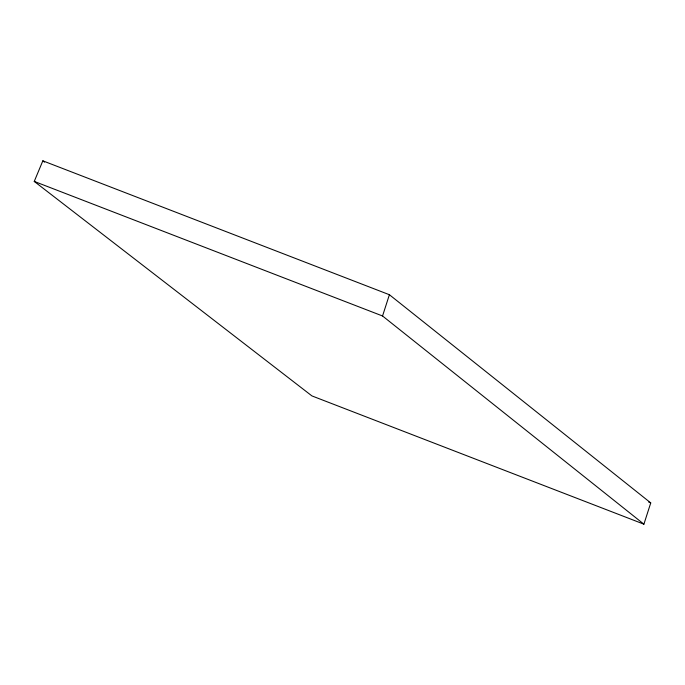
<?xml version="1.0" encoding="UTF-8"?>
<svg xmlns="http://www.w3.org/2000/svg" width="685" height="685" viewBox="0 0 685 685"><rect width="100%" height="100%" fill="white"/><g stroke="black" fill="none" stroke-linecap="round" stroke-linejoin="round"><path stroke-width="1.03" d="M643.9 524.171L382.547 315.982L389.397 294.721L42.838 160.829L34.25 181.422L311.923 395.913L643.9 524.171L650.75 502.91L389.397 294.721M34.25 181.422L382.547 315.982M648.755 502.139L650.75 502.91M42.838 160.829L44.534 162.139"/></g></svg>
